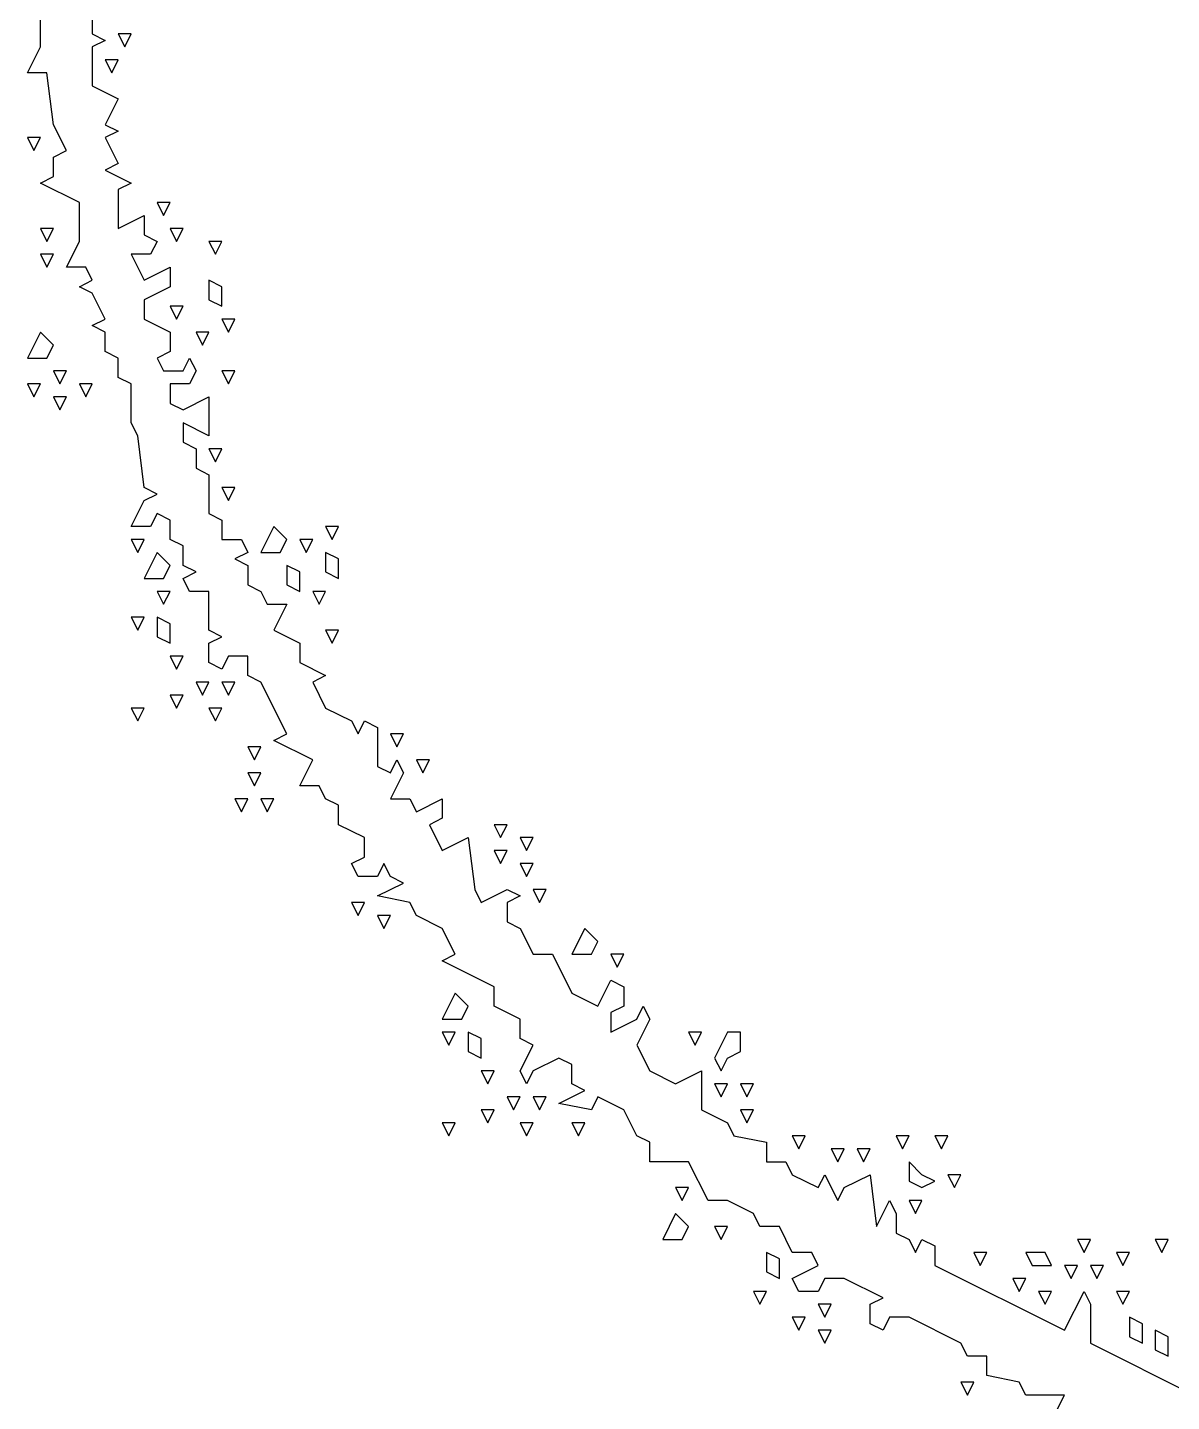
# Model space of a CAD drawing. Extents: x 2 to 124, y 0 to 170.
# Drawn here: x 33.89 to 48.09, y 66.25 to 83.31 of the extents above; entities that cross this region are included whole.
import ezdxf

# ---------------------------------------------------------------- set-up
doc = ezdxf.new("R2010")
doc.units = 0
doc.layers.add('Layer0', color=7, linetype='Continuous')

msp = doc.modelspace()

# ---------------------------------------------------------------- linework, layer by layer
at = {"layer": 'Layer0', "color": 5, "linetype": 'CONTINUOUS'}
for p, q in [((34.0483, 83.06818, 0.1), (34.0483, 85, 0.1)), ((34.69223, 84.19508, 0.1), (34.69223, 83.22917, 0.1)), ((34.69223, 83.22917, 0.1), (34.85322, 83.14867, 0.1)), ((34.85322, 83.14867, 0.1), (34.69223, 83.06818, 0.1)), ((35.0142, 83.22917, 0.1), (35.0947, 83.06818, 0.1)), ((35.17519, 83.22917, 0.1), (35.0142, 83.22917, 0.1)), ((35.0947, 83.06818, 0.1), (35.17519, 83.22917, 0.1)), ((33.88731, 82.74621, 0.1), (34.0483, 83.06818, 0.1)), ((34.69223, 83.06818, 0.1), (34.69223, 82.58523, 0.1)), ((34.85322, 82.9072, 0.1), (34.93371, 82.74621, 0.1)), ((35.0142, 82.9072, 0.1), (34.85322, 82.9072, 0.1)), ((34.93371, 82.74621, 0.1), (35.0142, 82.9072, 0.1)), ((34.12879, 82.74621, 0.1), (33.88731, 82.74621, 0.1)), ((34.20928, 82.10227, 0.1), (34.12879, 82.74621, 0.1)), ((34.69223, 82.58523, 0.1), (35.0142, 82.42424, 0.1)), ((35.0142, 82.42424, 0.1), (34.85322, 82.10227, 0.1)), ((34.37027, 81.7803, 0.1), (34.20928, 82.10227, 0.1)), ((34.85322, 82.10227, 0.1), (35.0142, 82.02178, 0.1)), ((33.88731, 81.94129, 0.1), (33.9678, 81.7803, 0.1)), ((34.0483, 81.94129, 0.1), (33.88731, 81.94129, 0.1)), ((33.9678, 81.7803, 0.1), (34.0483, 81.94129, 0.1)), ((35.0142, 82.02178, 0.1), (34.85322, 81.94129, 0.1)), ((34.85322, 81.94129, 0.1), (35.0142, 81.61932, 0.1)), ((34.20928, 81.69981, 0.1), (34.37027, 81.7803, 0.1)), ((34.20928, 81.45833, 0.1), (34.20928, 81.69981, 0.1)), ((35.0142, 81.61932, 0.1), (34.85322, 81.53883, 0.1)), ((34.0483, 81.37784, 0.1), (34.20928, 81.45833, 0.1)), ((34.85322, 81.53883, 0.1), (35.17519, 81.37784, 0.1)), ((34.53125, 81.13636, 0.1), (34.0483, 81.37784, 0.1)), ((35.17519, 81.37784, 0.1), (35.0142, 81.29735, 0.1)), ((35.0142, 81.29735, 0.1), (35.0142, 80.81439, 0.1)), ((34.53125, 80.65341, 0.1), (34.53125, 81.13636, 0.1)), ((35.49716, 81.13636, 0.1), (35.57765, 80.97538, 0.1)), ((35.65814, 81.13636, 0.1), (35.49716, 81.13636, 0.1)), ((35.57765, 80.97538, 0.1), (35.65814, 81.13636, 0.1)), ((35.0142, 80.81439, 0.1), (35.33617, 80.97538, 0.1)), ((35.33617, 80.97538, 0.1), (35.33617, 80.7339, 0.1)), ((34.0483, 80.81439, 0.1), (34.12879, 80.65341, 0.1)), ((34.20928, 80.81439, 0.1), (34.0483, 80.81439, 0.1)), ((34.12879, 80.65341, 0.1), (34.20928, 80.81439, 0.1)), ((35.33617, 80.7339, 0.1), (35.49716, 80.65341, 0.1)), ((35.65814, 80.81439, 0.1), (35.73864, 80.65341, 0.1)), ((35.81913, 80.81439, 0.1), (35.65814, 80.81439, 0.1)), ((35.73864, 80.65341, 0.1), (35.81913, 80.81439, 0.1)), ((34.37027, 80.33144, 0.1), (34.53125, 80.65341, 0.1)), ((35.49716, 80.65341, 0.1), (35.41667, 80.49242, 0.1)), ((36.1411, 80.65341, 0.1), (36.22159, 80.49242, 0.1)), ((36.30208, 80.65341, 0.1), (36.1411, 80.65341, 0.1)), ((36.22159, 80.49242, 0.1), (36.30208, 80.65341, 0.1)), ((34.0483, 80.49242, 0.1), (34.12879, 80.33144, 0.1)), ((34.20928, 80.49242, 0.1), (34.0483, 80.49242, 0.1)), ((34.12879, 80.33144, 0.1), (34.20928, 80.49242, 0.1)), ((35.41667, 80.49242, 0.1), (35.17519, 80.49242, 0.1)), ((35.17519, 80.49242, 0.1), (35.33617, 80.17045, 0.1)), ((34.61174, 80.33144, 0.1), (34.37027, 80.33144, 0.1)), ((34.69223, 80.17045, 0.1), (34.61174, 80.33144, 0.1)), ((35.33617, 80.17045, 0.1), (35.65814, 80.33144, 0.1)), ((35.65814, 80.33144, 0.1), (35.65814, 80.08996, 0.1)), ((34.53125, 80.08996, 0.1), (34.69223, 80.17045, 0.1)), ((34.69223, 80.00947, 0.1), (34.53125, 80.08996, 0.1)), ((35.65814, 80.08996, 0.1), (35.33617, 79.92898, 0.1)), ((36.1411, 80.17045, 0.1), (36.1411, 79.92898, 0.1)), ((36.30208, 80.08996, 0.1), (36.1411, 80.17045, 0.1)), ((36.30208, 79.84848, 0.1), (36.30208, 80.08996, 0.1)), ((34.85322, 79.6875, 0.1), (34.69223, 80.00947, 0.1)), ((35.33617, 79.92898, 0.1), (35.33617, 79.6875, 0.1)), ((36.1411, 79.92898, 0.1), (36.30208, 79.84848, 0.1)), ((35.65814, 79.84848, 0.1), (35.73864, 79.6875, 0.1)), ((35.81913, 79.84848, 0.1), (35.65814, 79.84848, 0.1)), ((35.73864, 79.6875, 0.1), (35.81913, 79.84848, 0.1)), ((34.0483, 79.52652, 0.1), (33.88731, 79.20455, 0.1)), ((34.20928, 79.36553, 0.1), (34.0483, 79.52652, 0.1)), ((34.69223, 79.60701, 0.1), (34.85322, 79.6875, 0.1)), ((34.85322, 79.52652, 0.1), (34.69223, 79.60701, 0.1)), ((34.85322, 79.28504, 0.1), (34.85322, 79.52652, 0.1)), ((35.33617, 79.6875, 0.1), (35.65814, 79.52652, 0.1)), ((35.65814, 79.52652, 0.1), (35.65814, 79.28504, 0.1)), ((35.98011, 79.52652, 0.1), (36.06061, 79.36553, 0.1)), ((36.1411, 79.52652, 0.1), (35.98011, 79.52652, 0.1)), ((36.06061, 79.36553, 0.1), (36.1411, 79.52652, 0.1)), ((36.30208, 79.6875, 0.1), (36.38258, 79.52652, 0.1)), ((36.46307, 79.6875, 0.1), (36.30208, 79.6875, 0.1)), ((36.38258, 79.52652, 0.1), (36.46307, 79.6875, 0.1)), ((34.12879, 79.20455, 0.1), (34.20928, 79.36553, 0.1)), ((33.88731, 79.20455, 0.1), (34.12879, 79.20455, 0.1)), ((35.0142, 79.20455, 0.1), (34.85322, 79.28504, 0.1)), ((35.0142, 78.96307, 0.1), (35.0142, 79.20455, 0.1)), ((35.65814, 79.28504, 0.1), (35.49716, 79.20455, 0.1)), ((35.49716, 79.20455, 0.1), (35.57765, 79.04356, 0.1)), ((35.81913, 79.04356, 0.1), (35.89962, 79.20455, 0.1)), ((35.89962, 79.20455, 0.1), (35.98011, 79.04356, 0.1)), ((34.20928, 79.04356, 0.1), (34.28977, 78.88258, 0.1)), ((34.37027, 79.04356, 0.1), (34.20928, 79.04356, 0.1)), ((34.28977, 78.88258, 0.1), (34.37027, 79.04356, 0.1)), ((35.57765, 79.04356, 0.1), (35.81913, 79.04356, 0.1)), ((35.98011, 79.04356, 0.1), (35.89962, 78.88258, 0.1)), ((36.30208, 79.04356, 0.1), (36.38258, 78.88258, 0.1)), ((36.46307, 79.04356, 0.1), (36.30208, 79.04356, 0.1)), ((36.38258, 78.88258, 0.1), (36.46307, 79.04356, 0.1)), ((33.88731, 78.88258, 0.1), (33.9678, 78.72159, 0.1)), ((34.0483, 78.88258, 0.1), (33.88731, 78.88258, 0.1)), ((33.9678, 78.72159, 0.1), (34.0483, 78.88258, 0.1)), ((34.53125, 78.88258, 0.1), (34.61174, 78.72159, 0.1)), ((34.69223, 78.88258, 0.1), (34.53125, 78.88258, 0.1)), ((34.61174, 78.72159, 0.1), (34.69223, 78.88258, 0.1)), ((35.17519, 78.88258, 0.1), (35.0142, 78.96307, 0.1)), ((35.17519, 78.39962, 0.1), (35.17519, 78.88258, 0.1)), ((35.89962, 78.88258, 0.1), (35.65814, 78.88258, 0.1)), ((35.65814, 78.88258, 0.1), (35.65814, 78.6411, 0.1)), ((34.20928, 78.72159, 0.1), (34.28977, 78.56061, 0.1)), ((34.37027, 78.72159, 0.1), (34.20928, 78.72159, 0.1)), ((34.28977, 78.56061, 0.1), (34.37027, 78.72159, 0.1)), ((35.81913, 78.56061, 0.1), (36.1411, 78.72159, 0.1)), ((36.1411, 78.72159, 0.1), (36.1411, 78.23864, 0.1)), ((35.65814, 78.6411, 0.1), (35.81913, 78.56061, 0.1)), ((35.25568, 78.23864, 0.1), (35.17519, 78.39962, 0.1)), ((36.1411, 78.23864, 0.1), (35.81913, 78.39962, 0.1)), ((35.81913, 78.39962, 0.1), (35.81913, 78.15814, 0.1)), ((35.33617, 77.5947, 0.1), (35.25568, 78.23864, 0.1)), ((35.81913, 78.15814, 0.1), (35.98011, 78.07765, 0.1)), ((35.98011, 78.07765, 0.1), (35.98011, 77.83617, 0.1)), ((36.1411, 78.07765, 0.1), (36.22159, 77.91667, 0.1)), ((36.30208, 78.07765, 0.1), (36.1411, 78.07765, 0.1)), ((36.22159, 77.91667, 0.1), (36.30208, 78.07765, 0.1)), ((35.98011, 77.83617, 0.1), (36.1411, 77.75568, 0.1)), ((36.1411, 77.75568, 0.1), (36.1411, 77.27273, 0.1)), ((35.49716, 77.5142, 0.1), (35.33617, 77.5947, 0.1)), ((35.33617, 77.43371, 0.1), (35.49716, 77.5142, 0.1)), ((36.30208, 77.5947, 0.1), (36.38258, 77.43371, 0.1)), ((36.46307, 77.5947, 0.1), (36.30208, 77.5947, 0.1)), ((36.38258, 77.43371, 0.1), (36.46307, 77.5947, 0.1)), ((35.17519, 77.11174, 0.1), (35.33617, 77.43371, 0.1)), ((35.49716, 77.27273, 0.1), (35.41667, 77.11174, 0.1)), ((35.65814, 77.19223, 0.1), (35.49716, 77.27273, 0.1)), ((35.65814, 76.95076, 0.1), (35.65814, 77.19223, 0.1)), ((36.1411, 77.27273, 0.1), (36.30208, 77.19223, 0.1)), ((36.30208, 77.19223, 0.1), (36.30208, 76.95076, 0.1)), ((35.41667, 77.11174, 0.1), (35.17519, 77.11174, 0.1)), ((36.94602, 77.11174, 0.1), (36.78504, 76.78977, 0.1)), ((37.10701, 76.95076, 0.1), (36.94602, 77.11174, 0.1)), ((37.58996, 77.11174, 0.1), (37.67045, 76.95076, 0.1)), ((37.75095, 77.11174, 0.1), (37.58996, 77.11174, 0.1)), ((37.67045, 76.95076, 0.1), (37.75095, 77.11174, 0.1)), ((35.17519, 76.95076, 0.1), (35.25568, 76.78977, 0.1)), ((35.33617, 76.95076, 0.1), (35.17519, 76.95076, 0.1)), ((35.25568, 76.78977, 0.1), (35.33617, 76.95076, 0.1)), ((35.81913, 76.87027, 0.1), (35.65814, 76.95076, 0.1)), ((35.81913, 76.62879, 0.1), (35.81913, 76.87027, 0.1)), ((36.30208, 76.95076, 0.1), (36.54356, 76.95076, 0.1)), ((36.54356, 76.95076, 0.1), (36.62405, 76.78977, 0.1)), ((37.02652, 76.78977, 0.1), (37.10701, 76.95076, 0.1)), ((37.26799, 76.95076, 0.1), (37.34848, 76.78977, 0.1)), ((37.42898, 76.95076, 0.1), (37.26799, 76.95076, 0.1)), ((37.34848, 76.78977, 0.1), (37.42898, 76.95076, 0.1)), ((35.49716, 76.78977, 0.1), (35.33617, 76.4678, 0.1)), ((35.65814, 76.62879, 0.1), (35.49716, 76.78977, 0.1)), ((35.57765, 76.4678, 0.1), (35.65814, 76.62879, 0.1)), ((35.98011, 76.5483, 0.1), (35.81913, 76.62879, 0.1)), ((36.62405, 76.78977, 0.1), (36.46307, 76.70928, 0.1)), ((36.46307, 76.70928, 0.1), (36.62405, 76.62879, 0.1)), ((36.62405, 76.62879, 0.1), (36.62405, 76.38731, 0.1)), ((36.78504, 76.78977, 0.1), (37.02652, 76.78977, 0.1)), ((37.10701, 76.62879, 0.1), (37.10701, 76.38731, 0.1)), ((37.26799, 76.5483, 0.1), (37.10701, 76.62879, 0.1)), ((37.58996, 76.78977, 0.1), (37.58996, 76.5483, 0.1)), ((37.75095, 76.70928, 0.1), (37.58996, 76.78977, 0.1)), ((37.75095, 76.4678, 0.1), (37.75095, 76.70928, 0.1)), ((35.33617, 76.4678, 0.1), (35.57765, 76.4678, 0.1)), ((35.81913, 76.4678, 0.1), (35.98011, 76.5483, 0.1)), ((35.89962, 76.30682, 0.1), (35.81913, 76.4678, 0.1)), ((37.26799, 76.30682, 0.1), (37.26799, 76.5483, 0.1)), ((37.58996, 76.5483, 0.1), (37.75095, 76.4678, 0.1)), ((35.49716, 76.30682, 0.1), (35.57765, 76.14583, 0.1)), ((35.65814, 76.30682, 0.1), (35.49716, 76.30682, 0.1)), ((35.57765, 76.14583, 0.1), (35.65814, 76.30682, 0.1)), ((36.1411, 76.30682, 0.1), (35.89962, 76.30682, 0.1)), ((36.1411, 75.82386, 0.1), (36.1411, 76.30682, 0.1)), ((36.62405, 76.38731, 0.1), (36.78504, 76.30682, 0.1)), ((36.78504, 76.30682, 0.1), (36.86553, 76.14583, 0.1)), ((37.10701, 76.38731, 0.1), (37.26799, 76.30682, 0.1)), ((37.42898, 76.30682, 0.1), (37.50947, 76.14583, 0.1)), ((37.58996, 76.30682, 0.1), (37.42898, 76.30682, 0.1)), ((37.50947, 76.14583, 0.1), (37.58996, 76.30682, 0.1)), ((36.86553, 76.14583, 0.1), (37.10701, 76.14583, 0.1)), ((37.10701, 76.14583, 0.1), (36.94602, 75.82386, 0.1)), ((35.17519, 75.98485, 0.1), (35.25568, 75.82386, 0.1)), ((35.33617, 75.98485, 0.1), (35.17519, 75.98485, 0.1)), ((35.25568, 75.82386, 0.1), (35.33617, 75.98485, 0.1)), ((35.49716, 75.98485, 0.1), (35.49716, 75.74337, 0.1)), ((35.65814, 75.90436, 0.1), (35.49716, 75.98485, 0.1)), ((35.65814, 75.66288, 0.1), (35.65814, 75.90436, 0.1)), ((36.30208, 75.74337, 0.1), (36.1411, 75.82386, 0.1)), ((36.94602, 75.82386, 0.1), (37.26799, 75.66288, 0.1)), ((37.58996, 75.82386, 0.1), (37.67045, 75.66288, 0.1)), ((37.75095, 75.82386, 0.1), (37.58996, 75.82386, 0.1)), ((37.67045, 75.66288, 0.1), (37.75095, 75.82386, 0.1)), ((35.49716, 75.74337, 0.1), (35.65814, 75.66288, 0.1)), ((36.1411, 75.66288, 0.1), (36.30208, 75.74337, 0.1)), ((36.1411, 75.4214, 0.1), (36.1411, 75.66288, 0.1)), ((37.26799, 75.66288, 0.1), (37.26799, 75.4214, 0.1)), ((35.65814, 75.50189, 0.1), (35.73864, 75.34091, 0.1)), ((35.81913, 75.50189, 0.1), (35.65814, 75.50189, 0.1)), ((35.73864, 75.34091, 0.1), (35.81913, 75.50189, 0.1)), ((36.38258, 75.50189, 0.1), (36.30208, 75.34091, 0.1)), ((36.62405, 75.50189, 0.1), (36.38258, 75.50189, 0.1)), ((36.62405, 75.26042, 0.1), (36.62405, 75.50189, 0.1)), ((36.30208, 75.34091, 0.1), (36.1411, 75.4214, 0.1)), ((36.78504, 75.17992, 0.1), (36.62405, 75.26042, 0.1)), ((37.26799, 75.4214, 0.1), (37.58996, 75.26042, 0.1)), ((37.58996, 75.26042, 0.1), (37.42898, 75.17992, 0.1)), ((35.98011, 75.17992, 0.1), (36.06061, 75.01894, 0.1)), ((36.1411, 75.17992, 0.1), (35.98011, 75.17992, 0.1)), ((36.06061, 75.01894, 0.1), (36.1411, 75.17992, 0.1)), ((36.30208, 75.17992, 0.1), (36.38258, 75.01894, 0.1)), ((36.46307, 75.17992, 0.1), (36.30208, 75.17992, 0.1)), ((36.38258, 75.01894, 0.1), (36.46307, 75.17992, 0.1)), ((37.10701, 74.53598, 0.1), (36.78504, 75.17992, 0.1)), ((37.42898, 75.17992, 0.1), (37.58996, 74.85795, 0.1)), ((35.65814, 75.01894, 0.1), (35.73864, 74.85795, 0.1)), ((35.81913, 75.01894, 0.1), (35.65814, 75.01894, 0.1)), ((35.73864, 74.85795, 0.1), (35.81913, 75.01894, 0.1)), ((35.17519, 74.85795, 0.1), (35.25568, 74.69697, 0.1)), ((35.33617, 74.85795, 0.1), (35.17519, 74.85795, 0.1)), ((35.25568, 74.69697, 0.1), (35.33617, 74.85795, 0.1)), ((36.1411, 74.85795, 0.1), (36.22159, 74.69697, 0.1)), ((36.30208, 74.85795, 0.1), (36.1411, 74.85795, 0.1)), ((36.22159, 74.69697, 0.1), (36.30208, 74.85795, 0.1)), ((37.58996, 74.85795, 0.1), (37.91193, 74.69697, 0.1)), ((37.91193, 74.69697, 0.1), (37.99242, 74.53598, 0.1)), ((37.99242, 74.53598, 0.1), (38.07292, 74.69697, 0.1)), ((38.07292, 74.69697, 0.1), (38.2339, 74.61648, 0.1)), ((38.2339, 74.61648, 0.1), (38.2339, 74.13352, 0.1)), ((36.94602, 74.45549, 0.1), (37.10701, 74.53598, 0.1)), ((37.42898, 74.21402, 0.1), (36.94602, 74.45549, 0.1)), ((38.39489, 74.53598, 0.1), (38.47538, 74.375, 0.1)), ((38.55587, 74.53598, 0.1), (38.39489, 74.53598, 0.1)), ((38.47538, 74.375, 0.1), (38.55587, 74.53598, 0.1)), ((36.62405, 74.375, 0.1), (36.70455, 74.21402, 0.1)), ((36.78504, 74.375, 0.1), (36.62405, 74.375, 0.1)), ((36.70455, 74.21402, 0.1), (36.78504, 74.375, 0.1)), ((37.26799, 73.89205, 0.1), (37.42898, 74.21402, 0.1)), ((38.2339, 74.13352, 0.1), (38.39489, 74.05303, 0.1)), ((38.39489, 74.05303, 0.1), (38.47538, 74.21402, 0.1)), ((38.47538, 74.21402, 0.1), (38.55587, 74.05303, 0.1)), ((38.71686, 74.21402, 0.1), (38.79735, 74.05303, 0.1)), ((38.87784, 74.21402, 0.1), (38.71686, 74.21402, 0.1)), ((38.79735, 74.05303, 0.1), (38.87784, 74.21402, 0.1)), ((36.62405, 74.05303, 0.1), (36.70455, 73.89205, 0.1)), ((36.78504, 74.05303, 0.1), (36.62405, 74.05303, 0.1)), ((36.70455, 73.89205, 0.1), (36.78504, 74.05303, 0.1)), ((37.50947, 73.89205, 0.1), (37.26799, 73.89205, 0.1)), ((37.58996, 73.73106, 0.1), (37.50947, 73.89205, 0.1)), ((38.55587, 74.05303, 0.1), (38.39489, 73.73106, 0.1)), ((36.46307, 73.73106, 0.1), (36.54356, 73.57008, 0.1)), ((36.62405, 73.73106, 0.1), (36.46307, 73.73106, 0.1)), ((36.54356, 73.57008, 0.1), (36.62405, 73.73106, 0.1)), ((36.78504, 73.73106, 0.1), (36.86553, 73.57008, 0.1)), ((36.94602, 73.73106, 0.1), (36.78504, 73.73106, 0.1)), ((36.86553, 73.57008, 0.1), (36.94602, 73.73106, 0.1)), ((37.75095, 73.65057, 0.1), (37.58996, 73.73106, 0.1)), ((38.39489, 73.73106, 0.1), (38.63636, 73.73106, 0.1)), ((38.63636, 73.73106, 0.1), (38.71686, 73.57008, 0.1)), ((38.71686, 73.57008, 0.1), (39.03883, 73.73106, 0.1)), ((39.03883, 73.73106, 0.1), (39.03883, 73.48958, 0.1)), ((37.75095, 73.40909, 0.1), (37.75095, 73.65057, 0.1)), ((38.07292, 73.24811, 0.1), (37.75095, 73.40909, 0.1)), ((39.03883, 73.48958, 0.1), (38.87784, 73.40909, 0.1)), ((38.87784, 73.40909, 0.1), (39.03883, 73.08712, 0.1)), ((39.68277, 73.40909, 0.1), (39.76326, 73.24811, 0.1)), ((39.84375, 73.40909, 0.1), (39.68277, 73.40909, 0.1)), ((39.76326, 73.24811, 0.1), (39.84375, 73.40909, 0.1)), ((38.07292, 73.00663, 0.1), (38.07292, 73.24811, 0.1)), ((39.03883, 73.08712, 0.1), (39.3608, 73.24811, 0.1)), ((39.3608, 73.24811, 0.1), (39.44129, 72.60417, 0.1)), ((40.00473, 73.24811, 0.1), (40.08523, 73.08712, 0.1)), ((40.16572, 73.24811, 0.1), (40.00473, 73.24811, 0.1)), ((40.08523, 73.08712, 0.1), (40.16572, 73.24811, 0.1)), ((39.68277, 73.08712, 0.1), (39.76326, 72.92614, 0.1)), ((39.84375, 73.08712, 0.1), (39.68277, 73.08712, 0.1)), ((39.76326, 72.92614, 0.1), (39.84375, 73.08712, 0.1)), ((37.91193, 72.92614, 0.1), (38.07292, 73.00663, 0.1)), ((37.99242, 72.76515, 0.1), (37.91193, 72.92614, 0.1)), ((38.31439, 72.92614, 0.1), (38.2339, 72.76515, 0.1)), ((38.39489, 72.76515, 0.1), (38.31439, 72.92614, 0.1)), ((40.00473, 72.92614, 0.1), (40.08523, 72.76515, 0.1)), ((40.16572, 72.92614, 0.1), (40.00473, 72.92614, 0.1)), ((40.08523, 72.76515, 0.1), (40.16572, 72.92614, 0.1)), ((38.2339, 72.76515, 0.1), (37.99242, 72.76515, 0.1)), ((38.55587, 72.68466, 0.1), (38.39489, 72.76515, 0.1)), ((38.2339, 72.52367, 0.1), (38.55587, 72.68466, 0.1)), ((39.44129, 72.60417, 0.1), (39.52178, 72.44318, 0.1)), ((39.52178, 72.44318, 0.1), (39.84375, 72.60417, 0.1)), ((39.84375, 72.60417, 0.1), (40.00473, 72.52367, 0.1)), ((40.16572, 72.60417, 0.1), (40.24621, 72.44318, 0.1)), ((40.3267, 72.60417, 0.1), (40.16572, 72.60417, 0.1)), ((40.24621, 72.44318, 0.1), (40.3267, 72.60417, 0.1)), ((37.91193, 72.44318, 0.1), (37.99242, 72.2822, 0.1)), ((38.07292, 72.44318, 0.1), (37.91193, 72.44318, 0.1)), ((37.99242, 72.2822, 0.1), (38.07292, 72.44318, 0.1)), ((38.63636, 72.44318, 0.1), (38.2339, 72.52367, 0.1)), ((38.71686, 72.2822, 0.1), (38.63636, 72.44318, 0.1)), ((40.00473, 72.52367, 0.1), (39.84375, 72.44318, 0.1)), ((39.84375, 72.44318, 0.1), (39.84375, 72.2017, 0.1)), ((38.2339, 72.2822, 0.1), (38.31439, 72.12121, 0.1)), ((38.39489, 72.2822, 0.1), (38.2339, 72.2822, 0.1)), ((38.31439, 72.12121, 0.1), (38.39489, 72.2822, 0.1)), ((39.03883, 72.12121, 0.1), (38.71686, 72.2822, 0.1)), ((39.84375, 72.2017, 0.1), (40.00473, 72.12121, 0.1)), ((39.19981, 71.79924, 0.1), (39.03883, 72.12121, 0.1)), ((40.00473, 72.12121, 0.1), (40.16572, 71.79924, 0.1)), ((40.80966, 72.12121, 0.1), (40.64867, 71.79924, 0.1)), ((40.97064, 71.96023, 0.1), (40.80966, 72.12121, 0.1)), ((40.89015, 71.79924, 0.1), (40.97064, 71.96023, 0.1)), ((39.03883, 71.71875, 0.1), (39.19981, 71.79924, 0.1)), ((39.68277, 71.39678, 0.1), (39.03883, 71.71875, 0.1)), ((40.16572, 71.79924, 0.1), (40.4072, 71.79924, 0.1)), ((40.4072, 71.79924, 0.1), (40.64867, 71.31629, 0.1)), ((40.64867, 71.79924, 0.1), (40.89015, 71.79924, 0.1)), ((41.13163, 71.79924, 0.1), (41.21212, 71.63826, 0.1)), ((41.29261, 71.79924, 0.1), (41.13163, 71.79924, 0.1)), ((41.21212, 71.63826, 0.1), (41.29261, 71.79924, 0.1)), ((39.68277, 71.1553, 0.1), (39.68277, 71.39678, 0.1)), ((40.97064, 71.1553, 0.1), (41.13163, 71.47727, 0.1)), ((41.13163, 71.47727, 0.1), (41.29261, 71.39678, 0.1)), ((41.29261, 71.39678, 0.1), (41.29261, 71.1553, 0.1)), ((39.19981, 71.31629, 0.1), (39.03883, 70.99432, 0.1)), ((39.3608, 71.1553, 0.1), (39.19981, 71.31629, 0.1)), ((40.64867, 71.31629, 0.1), (40.97064, 71.1553, 0.1)), ((39.03883, 70.99432, 0.1), (39.2803, 70.99432, 0.1)), ((39.2803, 70.99432, 0.1), (39.3608, 71.1553, 0.1)), ((40.00473, 70.99432, 0.1), (39.68277, 71.1553, 0.1)), ((40.00473, 70.75284, 0.1), (40.00473, 70.99432, 0.1)), ((41.29261, 71.1553, 0.1), (41.13163, 71.07481, 0.1)), ((41.13163, 71.07481, 0.1), (41.13163, 70.83333, 0.1)), ((41.13163, 70.83333, 0.1), (41.4536, 70.99432, 0.1)), ((41.4536, 70.99432, 0.1), (41.53409, 71.1553, 0.1)), ((41.61458, 70.99432, 0.1), (41.4536, 70.67235, 0.1)), ((41.53409, 71.1553, 0.1), (41.61458, 70.99432, 0.1)), ((39.03883, 70.83333, 0.1), (39.11932, 70.67235, 0.1)), ((39.19981, 70.83333, 0.1), (39.03883, 70.83333, 0.1)), ((39.11932, 70.67235, 0.1), (39.19981, 70.83333, 0.1)), ((39.3608, 70.83333, 0.1), (39.3608, 70.59186, 0.1)), ((39.52178, 70.75284, 0.1), (39.3608, 70.83333, 0.1)), ((42.09754, 70.83333, 0.1), (42.17803, 70.67235, 0.1)), ((42.25852, 70.83333, 0.1), (42.09754, 70.83333, 0.1)), ((42.17803, 70.67235, 0.1), (42.25852, 70.83333, 0.1)), ((42.58049, 70.83333, 0.1), (42.41951, 70.51136, 0.1)), ((42.74148, 70.83333, 0.1), (42.58049, 70.83333, 0.1)), ((42.74148, 70.59186, 0.1), (42.74148, 70.83333, 0.1)), ((39.52178, 70.51136, 0.1), (39.52178, 70.75284, 0.1)), ((40.16572, 70.67235, 0.1), (40.00473, 70.75284, 0.1)), ((40.00473, 70.35038, 0.1), (40.16572, 70.67235, 0.1)), ((41.4536, 70.67235, 0.1), (41.61458, 70.35038, 0.1)), ((39.3608, 70.59186, 0.1), (39.52178, 70.51136, 0.1)), ((40.48769, 70.51136, 0.1), (40.16572, 70.35038, 0.1)), ((40.64867, 70.43087, 0.1), (40.48769, 70.51136, 0.1)), ((42.41951, 70.51136, 0.1), (42.5, 70.35038, 0.1)), ((42.5, 70.35038, 0.1), (42.58049, 70.51136, 0.1)), ((42.58049, 70.51136, 0.1), (42.74148, 70.59186, 0.1)), ((39.52178, 70.35038, 0.1), (39.60227, 70.18939, 0.1)), ((39.68277, 70.35038, 0.1), (39.52178, 70.35038, 0.1)), ((39.60227, 70.18939, 0.1), (39.68277, 70.35038, 0.1)), ((40.08523, 70.18939, 0.1), (40.00473, 70.35038, 0.1)), ((40.16572, 70.35038, 0.1), (40.08523, 70.18939, 0.1)), ((40.64867, 70.18939, 0.1), (40.64867, 70.43087, 0.1)), ((41.61458, 70.35038, 0.1), (41.93655, 70.18939, 0.1)), ((41.93655, 70.18939, 0.1), (42.25852, 70.35038, 0.1)), ((42.25852, 70.35038, 0.1), (42.25852, 69.86742, 0.1)), ((40.80966, 70.1089, 0.1), (40.64867, 70.18939, 0.1)), ((42.41951, 70.18939, 0.1), (42.5, 70.02841, 0.1)), ((42.58049, 70.18939, 0.1), (42.41951, 70.18939, 0.1)), ((42.5, 70.02841, 0.1), (42.58049, 70.18939, 0.1)), ((42.74148, 70.18939, 0.1), (42.82197, 70.02841, 0.1)), ((42.90246, 70.18939, 0.1), (42.74148, 70.18939, 0.1)), ((42.82197, 70.02841, 0.1), (42.90246, 70.18939, 0.1)), ((39.84375, 70.02841, 0.1), (39.92424, 69.86742, 0.1)), ((40.00473, 70.02841, 0.1), (39.84375, 70.02841, 0.1)), ((39.92424, 69.86742, 0.1), (40.00473, 70.02841, 0.1)), ((40.16572, 70.02841, 0.1), (40.24621, 69.86742, 0.1)), ((40.3267, 70.02841, 0.1), (40.16572, 70.02841, 0.1)), ((40.24621, 69.86742, 0.1), (40.3267, 70.02841, 0.1)), ((40.48769, 69.94792, 0.1), (40.80966, 70.1089, 0.1)), ((40.97064, 70.02841, 0.1), (40.89015, 69.86742, 0.1)), ((41.29261, 69.86742, 0.1), (40.97064, 70.02841, 0.1)), ((39.52178, 69.86742, 0.1), (39.60227, 69.70644, 0.1)), ((39.68277, 69.86742, 0.1), (39.52178, 69.86742, 0.1)), ((39.60227, 69.70644, 0.1), (39.68277, 69.86742, 0.1)), ((40.89015, 69.86742, 0.1), (40.48769, 69.94792, 0.1)), ((41.4536, 69.54545, 0.1), (41.29261, 69.86742, 0.1)), ((42.25852, 69.86742, 0.1), (42.58049, 69.70644, 0.1)), ((42.74148, 69.86742, 0.1), (42.82197, 69.70644, 0.1)), ((42.90246, 69.86742, 0.1), (42.74148, 69.86742, 0.1)), ((42.82197, 69.70644, 0.1), (42.90246, 69.86742, 0.1)), ((39.03883, 69.70644, 0.1), (39.11932, 69.54545, 0.1)), ((39.19981, 69.70644, 0.1), (39.03883, 69.70644, 0.1)), ((39.11932, 69.54545, 0.1), (39.19981, 69.70644, 0.1)), ((40.00473, 69.70644, 0.1), (40.08523, 69.54545, 0.1)), ((40.16572, 69.70644, 0.1), (40.00473, 69.70644, 0.1)), ((40.08523, 69.54545, 0.1), (40.16572, 69.70644, 0.1)), ((40.64867, 69.70644, 0.1), (40.72917, 69.54545, 0.1)), ((40.80966, 69.70644, 0.1), (40.64867, 69.70644, 0.1)), ((40.72917, 69.54545, 0.1), (40.80966, 69.70644, 0.1)), ((42.58049, 69.70644, 0.1), (42.66098, 69.54545, 0.1)), ((41.61458, 69.46496, 0.1), (41.4536, 69.54545, 0.1)), ((41.61458, 69.22348, 0.1), (41.61458, 69.46496, 0.1)), ((42.66098, 69.54545, 0.1), (43.06345, 69.46496, 0.1)), ((43.06345, 69.46496, 0.1), (43.06345, 69.22348, 0.1)), ((43.38542, 69.54545, 0.1), (43.46591, 69.38447, 0.1)), ((43.5464, 69.54545, 0.1), (43.38542, 69.54545, 0.1)), ((43.46591, 69.38447, 0.1), (43.5464, 69.54545, 0.1)), ((44.6733, 69.54545, 0.1), (44.75379, 69.38447, 0.1)), ((44.83428, 69.54545, 0.1), (44.6733, 69.54545, 0.1)), ((44.75379, 69.38447, 0.1), (44.83428, 69.54545, 0.1)), ((45.15625, 69.54545, 0.1), (45.23674, 69.38447, 0.1)), ((45.31723, 69.54545, 0.1), (45.15625, 69.54545, 0.1)), ((45.23674, 69.38447, 0.1), (45.31723, 69.54545, 0.1)), ((43.86837, 69.38447, 0.1), (43.94886, 69.22348, 0.1)), ((44.02936, 69.38447, 0.1), (43.86837, 69.38447, 0.1)), ((43.94886, 69.22348, 0.1), (44.02936, 69.38447, 0.1)), ((44.19034, 69.38447, 0.1), (44.27083, 69.22348, 0.1)), ((44.35133, 69.38447, 0.1), (44.19034, 69.38447, 0.1)), ((44.27083, 69.22348, 0.1), (44.35133, 69.38447, 0.1)), ((42.09754, 69.22348, 0.1), (41.61458, 69.22348, 0.1)), ((42.33902, 68.74053, 0.1), (42.09754, 69.22348, 0.1)), ((43.06345, 69.22348, 0.1), (43.30492, 69.22348, 0.1)), ((43.30492, 69.22348, 0.1), (43.38542, 69.0625, 0.1)), ((44.83428, 69.22348, 0.1), (44.83428, 68.98201, 0.1)), ((44.99527, 69.0625, 0.1), (44.83428, 69.22348, 0.1)), ((43.38542, 69.0625, 0.1), (43.70739, 68.90152, 0.1)), ((43.70739, 68.90152, 0.1), (43.78788, 69.0625, 0.1)), ((43.78788, 69.0625, 0.1), (43.94886, 68.74053, 0.1)), ((44.02936, 68.90152, 0.1), (44.35133, 69.0625, 0.1)), ((44.35133, 69.0625, 0.1), (44.43182, 68.41856, 0.1)), ((44.83428, 68.98201, 0.1), (44.99527, 68.90152, 0.1)), ((45.15625, 68.98201, 0.1), (44.99527, 69.0625, 0.1)), ((44.99527, 68.90152, 0.1), (45.15625, 68.98201, 0.1)), ((45.31723, 69.0625, 0.1), (45.39773, 68.90152, 0.1)), ((45.47822, 69.0625, 0.1), (45.31723, 69.0625, 0.1)), ((45.39773, 68.90152, 0.1), (45.47822, 69.0625, 0.1)), ((41.93655, 68.90152, 0.1), (42.01705, 68.74053, 0.1)), ((42.09754, 68.90152, 0.1), (41.93655, 68.90152, 0.1)), ((42.01705, 68.74053, 0.1), (42.09754, 68.90152, 0.1)), ((43.94886, 68.74053, 0.1), (44.02936, 68.90152, 0.1)), ((42.58049, 68.74053, 0.1), (42.33902, 68.74053, 0.1)), ((42.90246, 68.57955, 0.1), (42.58049, 68.74053, 0.1)), ((44.43182, 68.41856, 0.1), (44.5928, 68.74053, 0.1)), ((44.5928, 68.74053, 0.1), (44.6733, 68.57955, 0.1)), ((44.83428, 68.74053, 0.1), (44.91477, 68.57955, 0.1)), ((44.99527, 68.74053, 0.1), (44.83428, 68.74053, 0.1)), ((44.91477, 68.57955, 0.1), (44.99527, 68.74053, 0.1)), ((41.93655, 68.57955, 0.1), (41.77557, 68.25758, 0.1)), ((42.09754, 68.41856, 0.1), (41.93655, 68.57955, 0.1)), ((42.98295, 68.41856, 0.1), (42.90246, 68.57955, 0.1)), ((44.6733, 68.57955, 0.1), (44.6733, 68.33807, 0.1)), ((42.01705, 68.25758, 0.1), (42.09754, 68.41856, 0.1)), ((42.41951, 68.41856, 0.1), (42.5, 68.25758, 0.1)), ((42.58049, 68.41856, 0.1), (42.41951, 68.41856, 0.1)), ((42.5, 68.25758, 0.1), (42.58049, 68.41856, 0.1)), ((43.22443, 68.41856, 0.1), (42.98295, 68.41856, 0.1)), ((43.38542, 68.09659, 0.1), (43.22443, 68.41856, 0.1)), ((44.6733, 68.33807, 0.1), (44.83428, 68.25758, 0.1)), ((41.77557, 68.25758, 0.1), (42.01705, 68.25758, 0.1)), ((43.06345, 68.09659, 0.1), (43.06345, 67.85511, 0.1)), ((43.22443, 68.0161, 0.1), (43.06345, 68.09659, 0.1)), ((43.62689, 68.09659, 0.1), (43.38542, 68.09659, 0.1)), ((43.70739, 67.93561, 0.1), (43.62689, 68.09659, 0.1)), ((44.83428, 68.25758, 0.1), (44.91477, 68.09659, 0.1)), ((44.91477, 68.09659, 0.1), (44.99527, 68.25758, 0.1)), ((44.99527, 68.25758, 0.1), (45.15625, 68.17708, 0.1)), ((45.15625, 68.17708, 0.1), (45.15625, 67.93561, 0.1)), ((45.6392, 68.09659, 0.1), (45.7197, 67.93561, 0.1)), ((45.80019, 68.09659, 0.1), (45.6392, 68.09659, 0.1)), ((45.7197, 67.93561, 0.1), (45.80019, 68.09659, 0.1)), ((46.28314, 68.09659, 0.1), (46.36364, 67.93561, 0.1)), ((46.52462, 68.09659, 0.1), (46.28314, 68.09659, 0.1)), ((46.60511, 67.93561, 0.1), (46.52462, 68.09659, 0.1)), ((46.92708, 68.25758, 0.1), (47.00758, 68.09659, 0.1)), ((47.08807, 68.25758, 0.1), (46.92708, 68.25758, 0.1)), ((47.00758, 68.09659, 0.1), (47.08807, 68.25758, 0.1)), ((47.41004, 68.09659, 0.1), (47.49053, 67.93561, 0.1)), ((47.57102, 68.09659, 0.1), (47.41004, 68.09659, 0.1)), ((47.49053, 67.93561, 0.1), (47.57102, 68.09659, 0.1)), ((47.89299, 68.25758, 0.1), (47.97348, 68.09659, 0.1)), ((48.05398, 68.25758, 0.1), (47.89299, 68.25758, 0.1)), ((47.97348, 68.09659, 0.1), (48.05398, 68.25758, 0.1)), ((43.22443, 67.77462, 0.1), (43.22443, 68.0161, 0.1)), ((43.38542, 67.77462, 0.1), (43.70739, 67.93561, 0.1)), ((45.15625, 67.93561, 0.1), (46.7661, 67.13068, 0.1)), ((46.36364, 67.93561, 0.1), (46.60511, 67.93561, 0.1)), ((46.7661, 67.93561, 0.1), (46.84659, 67.77462, 0.1)), ((46.92708, 67.93561, 0.1), (46.7661, 67.93561, 0.1)), ((46.84659, 67.77462, 0.1), (46.92708, 67.93561, 0.1)), ((47.08807, 67.93561, 0.1), (47.16856, 67.77462, 0.1)), ((47.24905, 67.93561, 0.1), (47.08807, 67.93561, 0.1)), ((47.16856, 67.77462, 0.1), (47.24905, 67.93561, 0.1)), ((43.06345, 67.85511, 0.1), (43.22443, 67.77462, 0.1)), ((43.46591, 67.61364, 0.1), (43.38542, 67.77462, 0.1)), ((43.78788, 67.77462, 0.1), (43.70739, 67.61364, 0.1)), ((44.02936, 67.77462, 0.1), (43.78788, 67.77462, 0.1)), ((44.51231, 67.53314, 0.1), (44.02936, 67.77462, 0.1)), ((46.12216, 67.77462, 0.1), (46.20265, 67.61364, 0.1)), ((46.28314, 67.77462, 0.1), (46.12216, 67.77462, 0.1)), ((46.20265, 67.61364, 0.1), (46.28314, 67.77462, 0.1)), ((42.90246, 67.61364, 0.1), (42.98295, 67.45265, 0.1)), ((43.06345, 67.61364, 0.1), (42.90246, 67.61364, 0.1)), ((42.98295, 67.45265, 0.1), (43.06345, 67.61364, 0.1)), ((43.70739, 67.61364, 0.1), (43.46591, 67.61364, 0.1)), ((46.44413, 67.61364, 0.1), (46.52462, 67.45265, 0.1)), ((46.60511, 67.61364, 0.1), (46.44413, 67.61364, 0.1)), ((46.52462, 67.45265, 0.1), (46.60511, 67.61364, 0.1)), ((46.7661, 67.13068, 0.1), (47.00758, 67.61364, 0.1)), ((47.00758, 67.61364, 0.1), (47.08807, 67.45265, 0.1)), ((47.41004, 67.61364, 0.1), (47.49053, 67.45265, 0.1)), ((47.57102, 67.61364, 0.1), (47.41004, 67.61364, 0.1)), ((47.49053, 67.45265, 0.1), (47.57102, 67.61364, 0.1)), ((43.70739, 67.45265, 0.1), (43.78788, 67.29167, 0.1)), ((43.86837, 67.45265, 0.1), (43.70739, 67.45265, 0.1)), ((43.78788, 67.29167, 0.1), (43.86837, 67.45265, 0.1)), ((44.35133, 67.45265, 0.1), (44.51231, 67.53314, 0.1)), ((44.35133, 67.21117, 0.1), (44.35133, 67.45265, 0.1)), ((47.08807, 67.45265, 0.1), (47.08807, 66.9697, 0.1)), ((43.38542, 67.29167, 0.1), (43.46591, 67.13068, 0.1)), ((43.5464, 67.29167, 0.1), (43.38542, 67.29167, 0.1)), ((43.46591, 67.13068, 0.1), (43.5464, 67.29167, 0.1)), ((44.5928, 67.29167, 0.1), (44.51231, 67.13068, 0.1)), ((44.83428, 67.29167, 0.1), (44.5928, 67.29167, 0.1)), ((45.47822, 66.9697, 0.1), (44.83428, 67.29167, 0.1)), ((47.57102, 67.29167, 0.1), (47.57102, 67.05019, 0.1)), ((47.73201, 67.21117, 0.1), (47.57102, 67.29167, 0.1)), ((43.70739, 67.13068, 0.1), (43.78788, 66.9697, 0.1)), ((43.86837, 67.13068, 0.1), (43.70739, 67.13068, 0.1)), ((43.78788, 66.9697, 0.1), (43.86837, 67.13068, 0.1)), ((44.51231, 67.13068, 0.1), (44.35133, 67.21117, 0.1)), ((47.73201, 66.9697, 0.1), (47.73201, 67.21117, 0.1)), ((47.89299, 67.13068, 0.1), (47.89299, 66.8892, 0.1)), ((48.05398, 67.05019, 0.1), (47.89299, 67.13068, 0.1)), ((45.55871, 66.80871, 0.1), (45.47822, 66.9697, 0.1)), ((47.08807, 66.9697, 0.1), (48.37595, 66.32576, 0.1)), ((47.57102, 67.05019, 0.1), (47.73201, 66.9697, 0.1)), ((48.05398, 66.80871, 0.1), (48.05398, 67.05019, 0.1)), ((45.80019, 66.80871, 0.1), (45.55871, 66.80871, 0.1)), ((45.80019, 66.56723, 0.1), (45.80019, 66.80871, 0.1)), ((47.89299, 66.8892, 0.1), (48.05398, 66.80871, 0.1)), ((46.20265, 66.48674, 0.1), (45.80019, 66.56723, 0.1)), ((45.47822, 66.48674, 0.1), (45.55871, 66.32576, 0.1)), ((45.6392, 66.48674, 0.1), (45.47822, 66.48674, 0.1)), ((45.55871, 66.32576, 0.1), (45.6392, 66.48674, 0.1)), ((46.28314, 66.32576, 0.1), (46.20265, 66.48674, 0.1)), ((46.7661, 66.32576, 0.1), (46.28314, 66.32576, 0.1)), ((46.60511, 66.00379, 0.1), (46.7661, 66.32576, 0.1))]:
    msp.add_line(p, q, dxfattribs=at)

doc.saveas('drawing.dxf')
